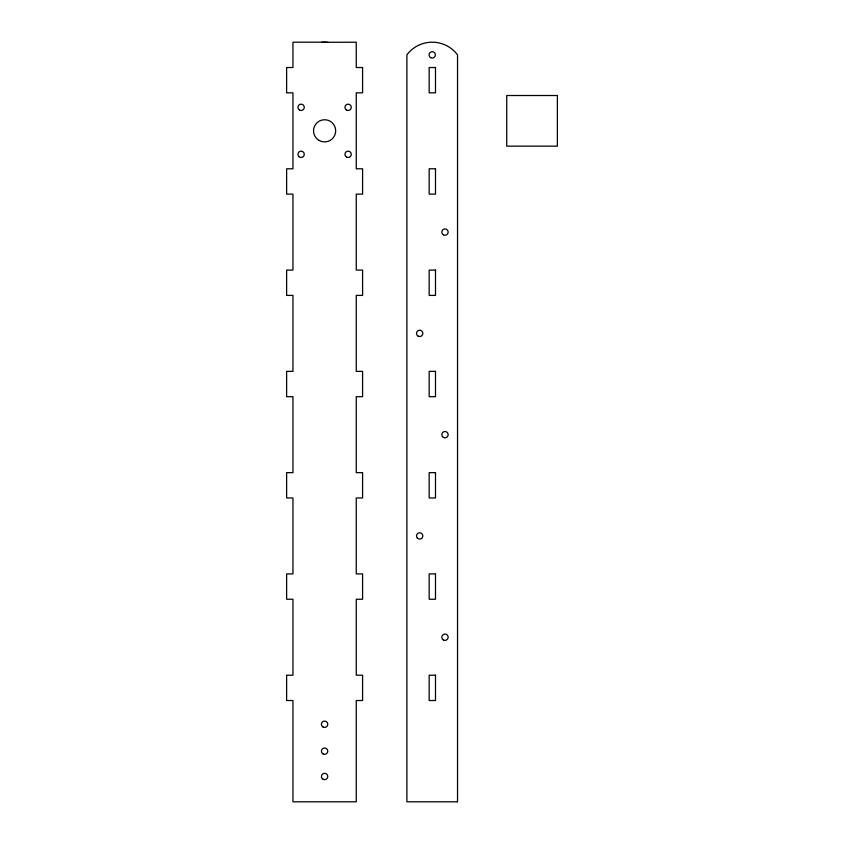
<?xml version="1.0" encoding="UTF-8"?>
<svg xmlns="http://www.w3.org/2000/svg" width="844" height="844" viewBox="0 0 844 844"><rect width="100%" height="100%" fill="white"/><g stroke="black" fill="none" stroke-linecap="round" stroke-linejoin="round"><path stroke-width="1.27" d="M321.701 42.295L356.263 42.2L356.263 67.52L362.593 67.52L362.593 92.84L356.263 92.84L356.263 168.8L362.593 168.8L362.593 194.12L356.263 194.12L356.263 270.08L362.593 270.08L362.593 295.4L356.263 295.4L356.263 371.36L362.593 371.36L362.593 396.68L356.263 396.68L356.263 472.64L362.593 472.64L362.593 497.96L356.263 497.96L356.263 573.92L362.593 573.92L362.593 599.24L356.263 599.24L356.263 675.2L362.593 675.2L362.593 700.52L356.263 700.52L356.263 801.8L292.952 801.8L292.952 700.52L286.622 700.52L286.622 675.2L292.952 675.2L292.952 599.24L286.622 599.24L286.622 573.92L292.952 573.92L292.952 497.96L286.622 497.96L286.622 472.64L292.952 472.64L292.952 396.68L286.622 396.68L286.622 371.36L292.952 371.36L292.952 295.4L286.622 295.4L286.622 270.08L292.952 270.08L292.952 194.12L286.622 194.12L286.622 168.8L292.952 168.8L292.952 92.84L286.622 92.84L286.622 67.52L292.952 67.52L292.952 42.2L324.602 42.2M324.845 42.2L327.999 42.327M435.493 67.52L429.163 67.52L429.163 92.84L435.493 92.84L435.493 67.52M557.378 95.509L506.738 95.509L506.738 146.149L557.378 146.149L557.378 95.509M435.493 168.8L429.163 168.8L429.163 194.12L435.493 194.12L435.493 168.8M435.493 270.08L429.163 270.08L429.163 295.4L435.493 295.4L435.493 270.08M435.493 371.36L429.163 371.36L429.163 396.68L435.493 396.68L435.493 371.36M435.493 472.64L429.163 472.64L429.163 497.96L435.493 497.96L435.493 472.64M435.493 573.92L429.163 573.92L429.163 599.24L435.493 599.24L435.493 573.92M435.493 675.2L429.163 675.2L429.163 700.52L435.493 700.52L435.493 675.2M457.543 801.8L406.903 801.8L406.903 54.86A31.65 31.65 0 0 1 457.543 54.86L457.543 801.8M298.871 156.562A3.165 3.165 0 0 0 304.167 155.138A3.165 3.165 0 0 0 300.285 151.266A3.165 3.165 0 0 0 298.871 156.562M346.525 110.058A3.165 3.165 0 0 0 351.273 107.325A3.165 3.165 0 0 0 346.525 104.582A3.165 3.165 0 0 0 346.525 110.058M319.064 140.41A11.077 11.077 0 0 0 335.68 130.82A11.077 11.077 0 0 0 319.064 121.23A11.077 11.077 0 0 0 319.064 140.41M299.525 110.058A3.165 3.165 0 0 0 304.273 107.325A3.165 3.165 0 0 0 299.525 104.582A3.165 3.165 0 0 0 299.525 110.058M346.525 157.058A3.165 3.165 0 0 0 351.273 154.315A3.165 3.165 0 0 0 346.525 151.582A3.165 3.165 0 0 0 346.525 157.058M323.02 753.903A3.165 3.165 0 0 0 327.767 751.16A3.165 3.165 0 0 0 323.02 748.417A3.165 3.165 0 0 0 323.02 753.903M323.02 727A3.165 3.165 0 0 0 327.767 724.257A3.165 3.165 0 0 0 323.02 721.514A3.165 3.165 0 0 0 323.02 727M323.02 779.223A3.165 3.165 0 0 0 327.767 776.48A3.165 3.165 0 0 0 323.02 773.737A3.165 3.165 0 0 0 323.02 779.223M443.406 234.843A3.165 3.165 0 0 0 448.153 232.1A3.165 3.165 0 0 0 443.406 229.357A3.165 3.165 0 0 0 443.406 234.843M430.64 57.603A3.165 3.165 0 0 0 435.388 54.86A3.165 3.165 0 0 0 430.64 52.117A3.165 3.165 0 0 0 430.64 57.603M418.086 336.123A3.165 3.165 0 0 0 422.833 333.38A3.165 3.165 0 0 0 418.086 330.637A3.165 3.165 0 0 0 418.086 336.123M443.406 437.403A3.165 3.165 0 0 0 448.153 434.66A3.165 3.165 0 0 0 443.406 431.917A3.165 3.165 0 0 0 443.406 437.403M417.432 538.177A3.165 3.165 0 0 0 422.717 536.763A3.165 3.165 0 0 0 418.846 532.88A3.165 3.165 0 0 0 417.432 538.177M443.406 639.963A3.165 3.165 0 0 0 448.153 637.22A3.165 3.165 0 0 0 443.406 634.477A3.165 3.165 0 0 0 443.406 639.963"/></g></svg>
